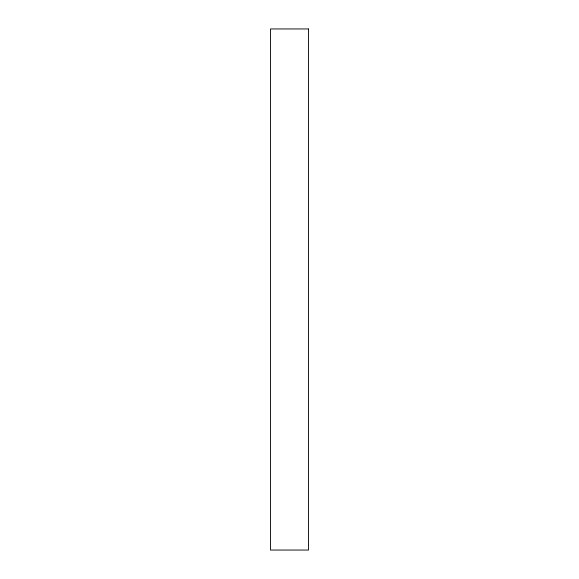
<?xml version="1.0" encoding="UTF-8"?>
<svg xmlns="http://www.w3.org/2000/svg" width="579" height="579" viewBox="0 0 579 579"><rect width="100%" height="100%" fill="white"/><g stroke="black" fill="none" stroke-linecap="round" stroke-linejoin="round"><path stroke-width="0.87" d="M308.498 28.95L270.502 28.95L270.502 550.05L308.498 550.05L308.498 28.95"/></g></svg>
